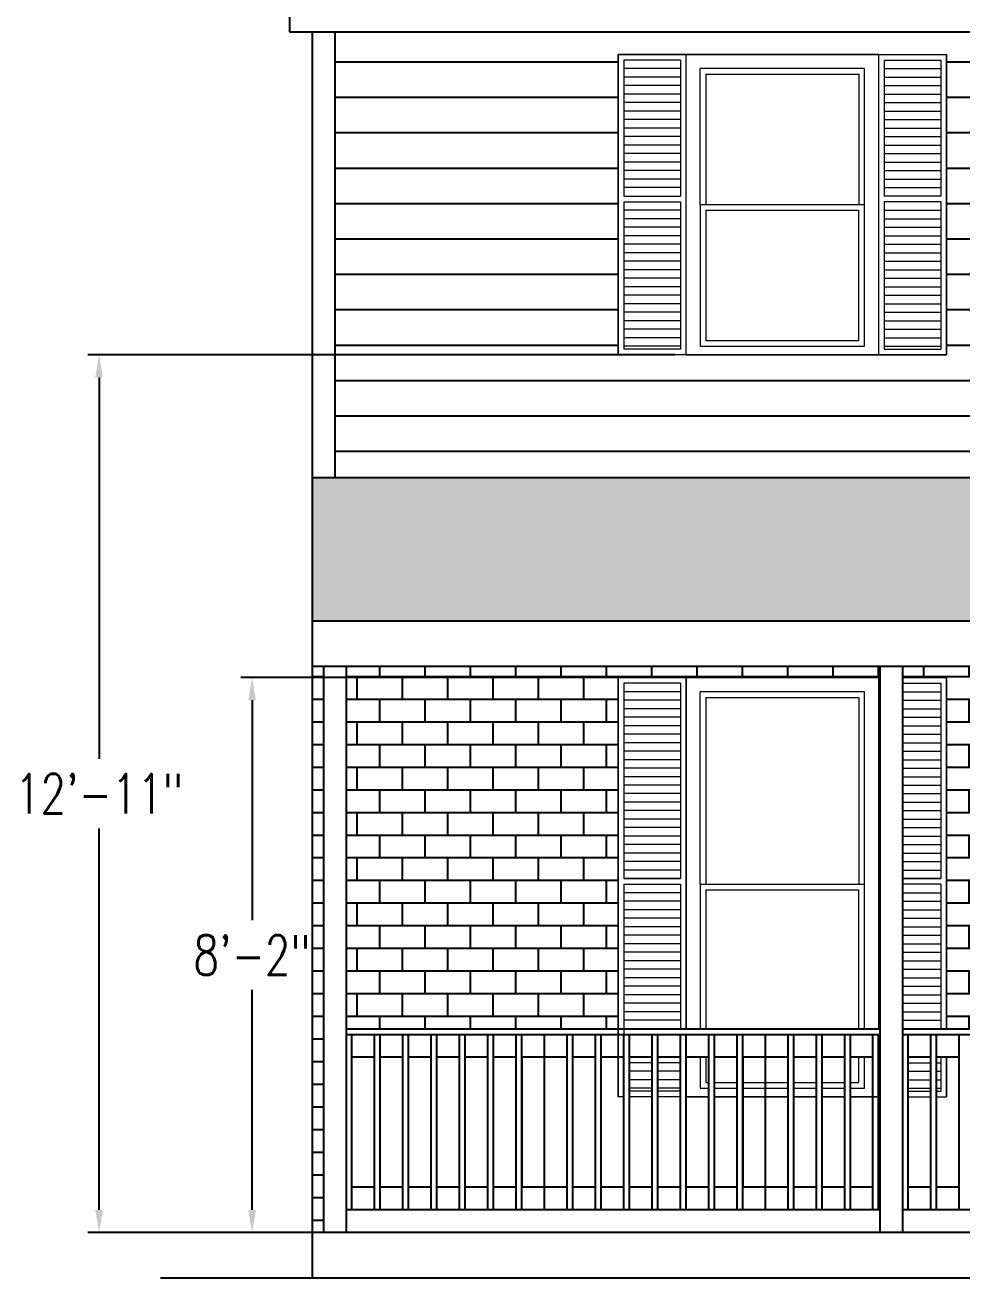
# Model space of a CAD drawing. Header units: inches. Extents: x 26998 to 46838, y -509 to 4343.
# Drawn here: x 35294.3 to 35459.7, y 3394.9 to 3616.1 of the extents above; entities that cross this region are included whole.
import ezdxf

# ---------------------------------------------------------------- set-up
doc = ezdxf.new("R2010")
doc.units = ezdxf.units.IN
doc.header["$LTSCALE"] = 0.5
doc.header["$MEASUREMENT"] = 0
doc.linetypes.add('DASHED', pattern=[0.75, 0.5, -0.25])
doc.layers.get('Defpoints').update_dxf_attribs({"color": 140})
doc.layers.add('A-Glaz', color=51, linetype='Continuous', lineweight=25)
doc.layers.add('BUILT-INS', color=13, linetype='Continuous')
doc.layers.add('Title Block', color=7, linetype='Continuous')
doc.styles.get("Standard").update_dxf_attribs({"font": 'romans.shx', "width": 0.75})
doc.dimstyles.new('STANDARD$0', dxfattribs={"dimscale": 0, "dimtxt": 3, "dimasz": 4, "dimexe": 4, "dimexo": 4, "dimgap": 1, "dimtad": 1, "dimdec": 0, "dimzin": 1, "dimdsep": 46, "dimlunit": 4, "dimtxsty": 'Standard', "dimblk1": 'OBLIQUE', "dimblk2": 'OBLIQUE', "dimsah": 1, "dimcen": 0, "dimdle": 2, "dimclrd": 8, "dimclre": 8, "dimclrt": 256, "dimadec": 5, "dimazin": 0, "dimtfac": 1, "dimtdec": 0, "dimtix": 1, "dimtmove": 2, "dimatfit": 3, "dimldrblk": 'OBLIQUE', "dimfxl": 1, "dimtolj": 1, "dimtzin": 3, "dimarcsym": 0})

# ---------------------------------------------------------------- blocks, each defined once
blk = doc.blocks.new('*D1002')
at = {"layer": 'Defpoints', "color": 0, "transparency": 16777216}
for p in [(35415.16, 3500.87), (35334.39, 3402.87), (35415.16, 3402.87)]:
    blk.add_point(p, dxfattribs=at)
at = {"layer": 'Title Block', "color": 3, "lineweight": -2, "transparency": 16777216}
for p, q in [((35413.16, 3500.87), (35332.39, 3500.87)), ((35334.39, 3496.87), (35334.39, 3458.04)), ((35334.39, 3406.87), (35334.39, 3445.71)), ((35413.16, 3402.87), (35332.39, 3402.87))]:
    blk.add_line(p, q, dxfattribs=at)
at = {"layer": 'Title Block', "color": 3, "transparency": 16777216}
for points in [[(35333.72, 3496.87), (35335.06, 3496.87), (35334.39, 3500.87)], [(35333.72, 3406.87), (35335.06, 3406.87), (35334.39, 3402.87)]]:
    blk.add_solid(points, dxfattribs=at)
at = {"layer": 'Title Block', "color": 3, "transparency": 16777216, "insert": (35334.39, 3451.87), "char_height": 7, "attachment_point": 5}
blk.add_mtext('\\A1;8\'-2"', dxfattribs=at)
blk = doc.blocks.new('*D1142')
at = {"layer": 'Defpoints', "color": 0, "transparency": 16777216}
for p in [(35410.99, 3557.87), (35307.38, 3402.87), (35410.99, 3402.87)]:
    blk.add_point(p, dxfattribs=at)
at = {"layer": 'Title Block', "color": 3, "lineweight": -2, "transparency": 16777216}
for p, q in [((35408.99, 3557.87), (35305.38, 3557.87)), ((35307.38, 3553.87), (35307.38, 3486.54)), ((35307.38, 3406.87), (35307.38, 3474.21)), ((35408.99, 3402.87), (35305.38, 3402.87))]:
    blk.add_line(p, q, dxfattribs=at)
at = {"layer": 'Title Block', "color": 3, "transparency": 16777216}
for points in [[(35306.71, 3553.87), (35308.05, 3553.87), (35307.38, 3557.87)], [(35306.71, 3406.87), (35308.05, 3406.87), (35307.38, 3402.87)]]:
    blk.add_solid(points, dxfattribs=at)
at = {"layer": 'Title Block', "color": 3, "transparency": 16777216, "insert": (35307.38, 3480.37), "char_height": 7, "attachment_point": 5}
blk.add_mtext('\\A1;12\'-11"', dxfattribs=at)

msp = doc.modelspace()

# ---------------------------------------------------------------- hatches: boundary and pattern name
h = msp.add_hatch()
h.set_pattern_fill('AR-RSHKE', color=15, scale=0.6)
h.set_pattern_definition([(0, (23470.096, 2290.0694), (15.3, 7.2), [3.6, -3, 4.2, -1.8, 5.4, -2.4]), (0, (23473.696, 2290.3694), (15.3, 7.2), [3, -11.4, 2.4, -3.6]), (0, (23480.896, 2289.6194), (15.3, 7.2), [1.8, -18.6]), (90, (23470.096, 2290.0694), (-5.1, 7.2), [6.9, -21.9]), (90, (23473.696, 2290.0694), (-5.1, 7.2), [6.75, -22.05]), (90, (23476.696, 2290.0694), (-5.1, 7.2), [6.3, -22.5]), (90, (23480.896, 2289.6194), (-5.1, 7.2), [6.9, -21.9]), (90, (23482.696, 2289.6194), (-5.1, 7.2), [6.9, -21.9]), (90, (23488.096, 2290.0694), (-5.1, 7.2), [6.6, -22.2])])
h.paths.add_polyline_path([(35643.3883979, 3536.1789126), (35344.9883979, 3536.1789126), (35344.9883979, 3510.8717102), (35592.7739932, 3510.8717102)])
h.paths.add_polyline_path([(35745.7883979, 3536.1789126), (35643.3883979, 3536.1789126), (35694.0028026, 3510.8717102), (35745.7883979, 3510.8717102), (35745.7883979, 3523.8053347)])
at = {"layer": 'BUILT-INS'}
h = msp.add_hatch(dxfattribs=at)
h.set_pattern_fill('AR-B816', color=256, scale=0.5, style=0)
h.set_pattern_definition([(0, (26428.937, 2797.0696), (0, 4), []), (90, (26428.937, 2797.0696), (-4, 4), [4, -4])])
h.paths.add_polyline_path([(35739.7883979, 3502.8717102), (35645.5883979, 3502.8717102), (35645.5883979, 3500.8717102), (35671.7883979, 3500.8717102), (35671.7883979, 3438.8717102), (35739.7883979, 3438.8717102)])
h.paths.add_polyline_path([(35614.9883979, 3500.8717102), (35633.7883979, 3500.8717102), (35633.7883979, 3438.8717102), (35635.7883979, 3438.8717102), (35635.7883979, 3500.8717102), (35641.5883979, 3500.8717102), (35641.5883979, 3502.8717102), (35547.3883979, 3502.8717102), (35547.3883979, 3500.8717102), (35556.4883979, 3500.8717102), (35556.4883979, 3438.8717102), (35614.9883979, 3438.8717102)])
h.paths.add_polyline_path([(35498.4883979, 3500.8717102), (35510.4883979, 3500.8717102), (35543.3883979, 3500.8717102), (35543.3883979, 3502.8717102), (35449.1883979, 3502.8717102), (35449.1883979, 3500.8717102), (35456.9883979, 3500.8717102), (35456.9883979, 3438.8717102), (35498.4883979, 3438.8717102)])
h.paths.add_polyline_path([(35398.9883979, 3500.8717102), (35410.9883979, 3500.8717102), (35444.9883979, 3500.8717102), (35445.1883979, 3500.8717102), (35445.1883979, 3502.8717102), (35350.9883979, 3502.8717102), (35350.9883979, 3438.8717102), (35398.9883979, 3438.8717102)])
h.paths.add_polyline_path([(35346.9883979, 3502.8717102), (35344.9883979, 3502.8717102), (35344.9883979, 3402.8717102), (35346.9883979, 3402.8717102)])
at = {"layer": 'Title Block', "linetype": 'DASHED'}
h = msp.add_hatch(dxfattribs=at)
h.set_pattern_fill('ANSI31', color=253, scale=50, angle=135)
h.set_pattern_definition([(180, (26428.937, 2797.0696), (-4e-16, -6.25), [])])
h.paths.add_polyline_path([(35745.7883979, 3614.8717102), (35727.7883979, 3614.8717102), (35348.9883979, 3614.8717102), (35348.9883979, 3536.1789126), (35745.7883979, 3536.1789126)])
h.paths.add_polyline_path([(35398.9883979, 3610.8717102), (35456.9883979, 3610.8717102), (35456.9883979, 3557.8717102), (35398.9883979, 3557.8717102)], flags=16)
h.paths.add_polyline_path([(35398.9883979, 3610.8717102), (35410.9883979, 3610.8717102), (35444.9883979, 3610.8717102), (35456.9883979, 3610.8717102), (35456.9883979, 3557.8717102), (35444.9883979, 3557.8717102), (35410.9883979, 3557.8717102), (35398.9883979, 3557.8717102)], flags=0)
h.paths.add_polyline_path([(35410.9883979, 3557.8717102), (35410.9883979, 3610.8717102), (35444.9883979, 3610.8717102), (35444.9883979, 3557.8717102)], flags=0)
h.paths.add_polyline_path([(35399.9883979, 3584.8717102), (35409.9883979, 3584.8717102), (35409.9883979, 3558.8717102), (35399.9883979, 3558.8717102)], flags=0)
h.paths.add_polyline_path([(35413.4883979, 3584.3717102), (35413.4883979, 3608.3717102), (35442.4883979, 3608.3717102), (35442.4883979, 3584.3717102), (35442.4883979, 3559.3717102), (35413.4883979, 3559.3717102)], flags=0)
h.paths.add_polyline_path([(35399.9883979, 3585.8717102), (35399.9883979, 3609.8717102), (35409.9883979, 3609.8717102), (35409.9883979, 3585.8717102)], flags=0)
h.paths.add_polyline_path([(35414.4883979, 3560.3717102), (35414.4883979, 3583.3717102), (35441.4883979, 3583.3717102), (35441.4883979, 3560.3717102)], flags=0)
h.paths.add_polyline_path([(35414.4883979, 3584.3717102), (35414.4883979, 3607.3717102), (35441.4883979, 3607.3717102), (35441.4883979, 3584.3717102)], flags=0)
h.paths.add_polyline_path([(35445.9883979, 3584.8717102), (35455.9883979, 3584.8717102), (35455.9883979, 3558.8717102), (35445.9883979, 3558.8717102)], flags=0)
h.paths.add_polyline_path([(35445.9883979, 3585.8717102), (35445.9883979, 3609.8717102), (35455.9883979, 3609.8717102), (35455.9883979, 3585.8717102)], flags=0)
h.paths.add_polyline_path([(35520.9883979, 3610.8717102), (35578.9883979, 3610.8717102), (35578.9883979, 3557.8717102), (35520.9883979, 3557.8717102)], flags=0)
h.paths.add_polyline_path([(35520.9883979, 3610.8717102), (35532.9883979, 3610.8717102), (35566.9883979, 3610.8717102), (35578.9883979, 3610.8717102), (35578.9883979, 3557.8717102), (35566.9883979, 3557.8717102), (35532.9883979, 3557.8717102), (35520.9883979, 3557.8717102)], flags=16)
h.paths.add_polyline_path([(35532.9883979, 3557.8717102), (35532.9883979, 3610.8717102), (35566.9883979, 3610.8717102), (35566.9883979, 3557.8717102)], flags=0)
h.paths.add_polyline_path([(35521.9883979, 3584.8717102), (35531.9883979, 3584.8717102), (35531.9883979, 3558.8717102), (35521.9883979, 3558.8717102)], flags=0)
h.paths.add_polyline_path([(35521.9883979, 3585.8717102), (35521.9883979, 3609.8717102), (35531.9883979, 3609.8717102), (35531.9883979, 3585.8717102)], flags=0)
h.paths.add_polyline_path([(35535.4883979, 3584.3717102), (35535.4883979, 3608.3717102), (35564.4883979, 3608.3717102), (35564.4883979, 3584.3717102), (35564.4883979, 3559.3717102), (35535.4883979, 3559.3717102)], flags=0)
h.paths.add_polyline_path([(35536.4883979, 3560.3717102), (35536.4883979, 3583.3717102), (35563.4883979, 3583.3717102), (35563.4883979, 3560.3717102)], flags=0)
h.paths.add_polyline_path([(35536.4883979, 3584.3717102), (35536.4883979, 3607.3717102), (35563.4883979, 3607.3717102), (35563.4883979, 3584.3717102)], flags=0)
h.paths.add_polyline_path([(35567.9883979, 3584.8717102), (35577.9883979, 3584.8717102), (35577.9883979, 3558.8717102), (35567.9883979, 3558.8717102)], flags=0)
h.paths.add_polyline_path([(35567.9883979, 3585.8717102), (35567.9883979, 3609.8717102), (35577.9883979, 3609.8717102), (35577.9883979, 3585.8717102)], flags=0)
h.paths.add_polyline_path([(35642.9883979, 3610.8717102), (35700.9883979, 3610.8717102), (35700.9883979, 3557.8717102), (35642.9883979, 3557.8717102)], flags=16)
h.paths.add_polyline_path([(35642.9883979, 3610.8717102), (35654.9883979, 3610.8717102), (35688.9883979, 3610.8717102), (35700.9883979, 3610.8717102), (35700.9883979, 3557.8717102), (35688.9883979, 3557.8717102), (35654.9883979, 3557.8717102), (35642.9883979, 3557.8717102)], flags=0)
h.paths.add_polyline_path([(35654.9883979, 3557.8717102), (35654.9883979, 3610.8717102), (35688.9883979, 3610.8717102), (35688.9883979, 3557.8717102)], flags=0)
h.paths.add_polyline_path([(35643.9883979, 3584.8717102), (35653.9883979, 3584.8717102), (35653.9883979, 3558.8717102), (35643.9883979, 3558.8717102)], flags=0)
h.paths.add_polyline_path([(35643.9883979, 3585.8717102), (35643.9883979, 3609.8717102), (35653.9883979, 3609.8717102), (35653.9883979, 3585.8717102)], flags=0)
h.paths.add_polyline_path([(35657.4883979, 3584.3717102), (35657.4883979, 3608.3717102), (35686.4883979, 3608.3717102), (35686.4883979, 3584.3717102), (35686.4883979, 3559.3717102), (35657.4883979, 3559.3717102)], flags=0)
h.paths.add_polyline_path([(35658.4883979, 3560.3717102), (35658.4883979, 3583.3717102), (35685.4883979, 3583.3717102), (35685.4883979, 3560.3717102)], flags=0)
h.paths.add_polyline_path([(35658.4883979, 3584.3717102), (35658.4883979, 3607.3717102), (35685.4883979, 3607.3717102), (35685.4883979, 3584.3717102)], flags=0)
h.paths.add_polyline_path([(35689.9883979, 3584.8717102), (35699.9883979, 3584.8717102), (35699.9883979, 3558.8717102), (35689.9883979, 3558.8717102)], flags=0)
h.paths.add_polyline_path([(35689.9883979, 3585.8717102), (35689.9883979, 3609.8717102), (35699.9883979, 3609.8717102), (35699.9883979, 3585.8717102)], flags=0)

# ---------------------------------------------------------------- linework, layer by layer
for p, q in [((35340.9883979, 3694.8717102), (35340.9883979, 3614.8717102)), ((35340.9883979, 3614.8717102), (35745.7883979, 3614.8717102)), ((35344.9883979, 3614.8717102), (35344.9883979, 3394.8717102)), ((35348.9883979, 3614.8717102), (35348.9883979, 3536.1789126)), ((35344.9883979, 3536.1789126), (35745.7883979, 3536.1789126)), ((35344.9883979, 3510.8717102), (35592.7739932, 3510.8717102)), ((35344.9883979, 3502.8717102), (35997.7883979, 3502.8717102)), ((35346.9883979, 3502.8717102), (35346.9883979, 3402.8717102)), ((35350.9883979, 3502.8717102), (35350.9883979, 3402.8717102)), ((35445.1883979, 3502.8717102), (35445.1883979, 3402.8717102)), ((35449.1883979, 3502.8717102), (35449.1883979, 3402.8717102)), ((35350.9883979, 3438.8717102), (35445.1883979, 3438.8717102)), ((35350.9883979, 3437.8717102), (35445.1883979, 3437.8717102)), ((35351.9883979, 3406.8717102), (35351.9883979, 3437.8717102)), ((35355.9883979, 3406.8717102), (35355.9883979, 3437.8717102)), ((35356.9883979, 3406.8717102), (35356.9883979, 3437.8717102)), ((35360.9883979, 3406.8717102), (35360.9883979, 3437.8717102)), ((35361.9883979, 3406.8717102), (35361.9883979, 3437.8717102)), ((35365.9883979, 3406.8717102), (35365.9883979, 3437.8717102)), ((35366.9883979, 3406.8717102), (35366.9883979, 3437.8717102)), ((35370.9883979, 3406.8717102), (35370.9883979, 3437.8717102)), ((35371.9883979, 3406.8717102), (35371.9883979, 3437.8717102)), ((35375.9883979, 3406.8717102), (35375.9883979, 3437.8717102)), ((35376.9883979, 3406.8717102), (35376.9883979, 3437.8717102)), ((35380.9883979, 3406.8717102), (35380.9883979, 3437.8717102)), ((35381.9883979, 3406.8717102), (35381.9883979, 3437.8717102)), ((35385.9883979, 3406.8717102), (35385.9883979, 3437.8717102)), ((35389.9883979, 3406.8717102), (35389.9883979, 3437.8717102)), ((35390.9883979, 3406.8717102), (35390.9883979, 3437.8717102)), ((35394.9883979, 3406.8717102), (35394.9883979, 3437.8717102)), ((35395.9883979, 3406.8717102), (35395.9883979, 3437.8717102)), ((35399.9883979, 3406.8717102), (35399.9883979, 3437.8717102)), ((35400.9883979, 3406.8717102), (35400.9883979, 3437.8717102)), ((35404.9883979, 3406.8717102), (35404.9883979, 3437.8717102)), ((35405.9883979, 3406.8717102), (35405.9883979, 3437.8717102)), ((35409.9883979, 3406.8717102), (35409.9883979, 3437.8717102)), ((35410.9883979, 3406.8717102), (35410.9883979, 3437.8717102)), ((35414.9883979, 3406.8717102), (35414.9883979, 3437.8717102)), ((35415.9883979, 3406.8717102), (35415.9883979, 3437.8717102)), ((35419.9883979, 3406.8717102), (35419.9883979, 3437.8717102)), ((35420.9883979, 3406.8717102), (35420.9883979, 3437.8717102)), ((35424.9883979, 3406.8717102), (35424.9883979, 3437.8717102)), ((35428.9883979, 3406.8717102), (35428.9883979, 3437.8717102)), ((35429.9883979, 3406.8717102), (35429.9883979, 3437.8717102)), ((35433.9883979, 3406.8717102), (35433.9883979, 3437.8717102)), ((35434.9883979, 3406.8717102), (35434.9883979, 3437.8717102)), ((35438.9883979, 3406.8717102), (35438.9883979, 3437.8717102)), ((35439.9883979, 3406.8717102), (35439.9883979, 3437.8717102)), ((35443.9883979, 3406.8717102), (35443.9883979, 3437.8717102)), ((35444.9883979, 3406.8717102), (35444.9883979, 3437.8717102)), ((35449.1883979, 3438.8717102), (35543.3883979, 3438.8717102)), ((35449.1883979, 3437.8717102), (35543.3883979, 3437.8717102)), ((35450.1883979, 3406.8717102), (35450.1883979, 3437.8717102)), ((35454.1883979, 3406.8717102), (35454.1883979, 3437.8717102)), ((35455.1883979, 3406.8717102), (35455.1883979, 3437.8717102)), ((35459.1883979, 3406.8717102), (35459.1883979, 3437.8717102)), ((35355.9883979, 3433.8717102), (35351.9883979, 3433.8717102)), ((35360.9883979, 3433.8717102), (35356.9883979, 3433.8717102)), ((35365.9883979, 3433.8717102), (35361.9883979, 3433.8717102)), ((35370.9883979, 3433.8717102), (35366.9883979, 3433.8717102)), ((35375.9883979, 3433.8717102), (35371.9883979, 3433.8717102)), ((35380.9883979, 3433.8717102), (35376.9883979, 3433.8717102)), ((35385.9883979, 3433.8717102), (35381.9883979, 3433.8717102)), ((35389.9883979, 3433.8717102), (35385.9883979, 3433.8717102)), ((35394.9883979, 3433.8717102), (35390.9883979, 3433.8717102)), ((35399.9883979, 3433.8717102), (35395.9883979, 3433.8717102)), ((35404.9883979, 3433.8717102), (35400.9883979, 3433.8717102)), ((35409.9883979, 3433.8717102), (35405.9883979, 3433.8717102)), ((35414.9883979, 3433.8717102), (35410.9883979, 3433.8717102)), ((35419.9883979, 3433.8717102), (35415.9883979, 3433.8717102)), ((35424.9883979, 3433.8717102), (35420.9883979, 3433.8717102)), ((35428.9883979, 3433.8717102), (35424.9883979, 3433.8717102)), ((35433.9883979, 3433.8717102), (35429.9883979, 3433.8717102)), ((35438.9883979, 3433.8717102), (35434.9883979, 3433.8717102)), ((35443.9883979, 3433.8717102), (35439.9883979, 3433.8717102)), ((35454.1883979, 3433.8717102), (35450.1883979, 3433.8717102)), ((35459.1883979, 3433.8717102), (35455.1883979, 3433.8717102)), ((35355.9883979, 3410.8717102), (35351.9883979, 3410.8717102)), ((35360.9883979, 3410.8717102), (35356.9883979, 3410.8717102)), ((35365.9883979, 3410.8717102), (35361.9883979, 3410.8717102)), ((35370.9883979, 3410.8717102), (35366.9883979, 3410.8717102)), ((35375.9883979, 3410.8717102), (35371.9883979, 3410.8717102)), ((35380.9883979, 3410.8717102), (35376.9883979, 3410.8717102)), ((35385.9883979, 3410.8717102), (35381.9883979, 3410.8717102)), ((35389.9883979, 3410.8717102), (35385.9883979, 3410.8717102)), ((35394.9883979, 3410.8717102), (35390.9883979, 3410.8717102)), ((35399.9883979, 3410.8717102), (35395.9883979, 3410.8717102)), ((35404.9883979, 3410.8717102), (35400.9883979, 3410.8717102)), ((35409.9883979, 3410.8717102), (35405.9883979, 3410.8717102)), ((35414.9883979, 3410.8717102), (35410.9883979, 3410.8717102)), ((35419.9883979, 3410.8717102), (35415.9883979, 3410.8717102)), ((35424.9883979, 3410.8717102), (35420.9883979, 3410.8717102)), ((35428.9883979, 3410.8717102), (35424.9883979, 3410.8717102)), ((35433.9883979, 3410.8717102), (35429.9883979, 3410.8717102)), ((35438.9883979, 3410.8717102), (35434.9883979, 3410.8717102)), ((35443.9883979, 3410.8717102), (35439.9883979, 3410.8717102)), ((35454.1883979, 3410.8717102), (35450.1883979, 3410.8717102)), ((35459.1883979, 3410.8717102), (35455.1883979, 3410.8717102)), ((35445.1883979, 3406.8717102), (35350.9883979, 3406.8717102)), ((35543.3883979, 3406.8717102), (35449.1883979, 3406.8717102)), ((35745.7883979, 3402.8717102), (35344.9883979, 3402.8717102)), ((35318.2148182, 3394.8717102), (36024.4088944, 3394.8717102))]:
    msp.add_line(p, q)
at = {"layer": 'A-Glaz', "lineweight": 9}
for p, q in [((35398.9883979, 3610.8717102), (35398.9883979, 3557.8717102)), ((35398.9883979, 3557.8717102), (35398.9883979, 3610.8717102)), ((35410.9883979, 3610.8717102), (35398.9883979, 3610.8717102)), ((35398.9883979, 3610.8717102), (35456.9883979, 3610.8717102)), ((35398.9883979, 3557.8717102), (35398.9883979, 3610.8717102)), ((35444.9883979, 3610.8717102), (35410.9883979, 3610.8717102)), ((35410.9883979, 3610.8717102), (35444.9883979, 3610.8717102)), ((35410.9883979, 3610.8717102), (35444.9883979, 3610.8717102)), ((35410.9883979, 3557.8717102), (35410.9883979, 3610.8717102)), ((35444.9883979, 3610.8717102), (35444.9883979, 3557.8717102)), ((35444.9883979, 3610.8717102), (35456.9883979, 3610.8717102)), ((35456.9883979, 3610.8717102), (35456.9883979, 3557.8717102)), ((35456.9883979, 3557.8717102), (35456.9883979, 3610.8717102)), ((35456.9883979, 3610.8717102), (35456.9883979, 3557.8717102)), ((35409.9883979, 3609.8717102), (35399.9883979, 3609.8717102)), ((35399.9883979, 3609.8717102), (35399.9883979, 3585.8717102)), ((35409.9883979, 3608.3717102), (35399.9883979, 3608.3717102)), ((35409.9883979, 3609.8717102), (35409.9883979, 3585.8717102)), ((35442.4883979, 3608.3717102), (35413.4883979, 3608.3717102)), ((35413.4883979, 3584.3717102), (35413.4883979, 3608.3717102)), ((35442.4883979, 3584.3717102), (35442.4883979, 3608.3717102)), ((35445.9883979, 3609.8717102), (35445.9883979, 3585.8717102)), ((35445.9883979, 3609.8717102), (35455.9883979, 3609.8717102)), ((35445.9883979, 3608.3717102), (35455.9883979, 3608.3717102)), ((35455.9883979, 3609.8717102), (35455.9883979, 3585.8717102)), ((35409.9883979, 3606.8717102), (35399.9883979, 3606.8717102)), ((35414.4883979, 3607.3717102), (35414.4883979, 3584.3717102)), ((35414.4883979, 3607.3717102), (35441.4883979, 3607.3717102)), ((35441.4883979, 3607.3717102), (35441.4883979, 3584.3717102)), ((35445.9883979, 3606.8717102), (35455.9883979, 3606.8717102)), ((35409.9883979, 3605.3717102), (35399.9883979, 3605.3717102)), ((35409.9883979, 3603.8717102), (35399.9883979, 3603.8717102)), ((35445.9883979, 3605.3717102), (35455.9883979, 3605.3717102)), ((35445.9883979, 3603.8717102), (35455.9883979, 3603.8717102)), ((35409.9883979, 3602.3717102), (35399.9883979, 3602.3717102)), ((35445.9883979, 3602.3717102), (35455.9883979, 3602.3717102)), ((35409.9883979, 3600.8717102), (35399.9883979, 3600.8717102)), ((35409.9883979, 3599.3717102), (35399.9883979, 3599.3717102)), ((35445.9883979, 3600.8717102), (35455.9883979, 3600.8717102)), ((35445.9883979, 3599.3717102), (35455.9883979, 3599.3717102)), ((35409.9883979, 3597.8717102), (35399.9883979, 3597.8717102)), ((35445.9883979, 3597.8717102), (35455.9883979, 3597.8717102)), ((35409.9883979, 3596.3717102), (35399.9883979, 3596.3717102)), ((35409.9883979, 3594.8717102), (35399.9883979, 3594.8717102)), ((35445.9883979, 3596.3717102), (35455.9883979, 3596.3717102)), ((35445.9883979, 3594.8717102), (35455.9883979, 3594.8717102)), ((35409.9883979, 3593.3717102), (35399.9883979, 3593.3717102)), ((35445.9883979, 3593.3717102), (35455.9883979, 3593.3717102)), ((35409.9883979, 3591.8717102), (35399.9883979, 3591.8717102)), ((35409.9883979, 3590.3717102), (35399.9883979, 3590.3717102)), ((35445.9883979, 3591.8717102), (35455.9883979, 3591.8717102)), ((35445.9883979, 3590.3717102), (35455.9883979, 3590.3717102)), ((35409.9883979, 3588.8717102), (35399.9883979, 3588.8717102)), ((35445.9883979, 3588.8717102), (35455.9883979, 3588.8717102)), ((35409.9883979, 3587.3717102), (35399.9883979, 3587.3717102)), ((35399.9883979, 3585.8717102), (35409.9883979, 3585.8717102)), ((35445.9883979, 3587.3717102), (35455.9883979, 3587.3717102)), ((35455.9883979, 3585.8717102), (35445.9883979, 3585.8717102)), ((35399.9883979, 3584.8717102), (35409.9883979, 3584.8717102)), ((35399.9883979, 3584.8717102), (35399.9883979, 3558.8717102)), ((35409.9883979, 3584.8717102), (35409.9883979, 3558.8717102)), ((35413.4883979, 3584.3717102), (35413.4883979, 3559.3717102)), ((35413.4883979, 3584.3717102), (35442.4883979, 3584.3717102)), ((35442.4883979, 3559.3717102), (35442.4883979, 3584.3717102)), ((35445.9883979, 3584.8717102), (35445.9883979, 3558.8717102)), ((35455.9883979, 3584.8717102), (35445.9883979, 3584.8717102)), ((35455.9883979, 3584.8717102), (35455.9883979, 3558.8717102)), ((35409.9883979, 3583.3717102), (35399.9883979, 3583.3717102)), ((35409.9883979, 3581.8717102), (35399.9883979, 3581.8717102)), ((35414.4883979, 3583.3717102), (35414.4883979, 3560.3717102)), ((35414.4883979, 3583.3717102), (35441.4883979, 3583.3717102)), ((35441.4883979, 3560.3717102), (35441.4883979, 3583.3717102)), ((35445.9883979, 3583.3717102), (35455.9883979, 3583.3717102)), ((35445.9883979, 3581.8717102), (35455.9883979, 3581.8717102)), ((35409.9883979, 3580.3717102), (35399.9883979, 3580.3717102)), ((35445.9883979, 3580.3717102), (35455.9883979, 3580.3717102)), ((35409.9883979, 3578.8717102), (35399.9883979, 3578.8717102)), ((35409.9883979, 3577.3717102), (35399.9883979, 3577.3717102)), ((35445.9883979, 3578.8717102), (35455.9883979, 3578.8717102)), ((35445.9883979, 3577.3717102), (35455.9883979, 3577.3717102)), ((35409.9883979, 3575.8717102), (35399.9883979, 3575.8717102)), ((35445.9883979, 3575.8717102), (35455.9883979, 3575.8717102)), ((35409.9883979, 3574.3717102), (35399.9883979, 3574.3717102)), ((35409.9883979, 3572.8717102), (35399.9883979, 3572.8717102)), ((35445.9883979, 3574.3717102), (35455.9883979, 3574.3717102)), ((35445.9883979, 3572.8717102), (35455.9883979, 3572.8717102)), ((35409.9883979, 3571.3717102), (35399.9883979, 3571.3717102)), ((35445.9883979, 3571.3717102), (35455.9883979, 3571.3717102)), ((35409.9883979, 3569.8717102), (35399.9883979, 3569.8717102)), ((35409.9883979, 3568.3717102), (35399.9883979, 3568.3717102)), ((35445.9883979, 3569.8717102), (35455.9883979, 3569.8717102)), ((35445.9883979, 3568.3717102), (35455.9883979, 3568.3717102)), ((35409.9883979, 3566.8717102), (35399.9883979, 3566.8717102)), ((35445.9883979, 3566.8717102), (35455.9883979, 3566.8717102)), ((35409.9883979, 3565.3717102), (35399.9883979, 3565.3717102)), ((35409.9883979, 3563.8717102), (35399.9883979, 3563.8717102)), ((35445.9883979, 3565.3717102), (35455.9883979, 3565.3717102)), ((35445.9883979, 3563.8717102), (35455.9883979, 3563.8717102)), ((35409.9883979, 3562.3717102), (35399.9883979, 3562.3717102)), ((35445.9883979, 3562.3717102), (35455.9883979, 3562.3717102)), ((35409.9883979, 3560.8717102), (35399.9883979, 3560.8717102)), ((35409.9883979, 3559.3717102), (35399.9883979, 3559.3717102)), ((35413.4883979, 3559.3717102), (35442.4883979, 3559.3717102)), ((35414.4883979, 3560.3717102), (35441.4883979, 3560.3717102)), ((35445.9883979, 3560.8717102), (35455.9883979, 3560.8717102)), ((35445.9883979, 3559.3717102), (35455.9883979, 3559.3717102)), ((35410.9883979, 3557.8717102), (35398.9883979, 3557.8717102)), ((35410.9883979, 3557.8717102), (35398.9883979, 3557.8717102)), ((35456.9883979, 3557.8717102), (35398.9883979, 3557.8717102)), ((35409.9883979, 3558.8717102), (35399.9883979, 3558.8717102)), ((35410.9883979, 3557.8717102), (35444.9883979, 3557.8717102)), ((35444.9883979, 3557.8717102), (35410.9883979, 3557.8717102)), ((35410.9883979, 3557.8717102), (35444.9883979, 3557.8717102)), ((35444.9883979, 3557.8717102), (35410.9883979, 3557.8717102)), ((35444.9883979, 3557.8717102), (35456.9883979, 3557.8717102)), ((35444.9883979, 3557.8717102), (35456.9883979, 3557.8717102)), ((35445.9883979, 3558.8717102), (35455.9883979, 3558.8717102)), ((35398.9883979, 3500.8717102), (35398.9883979, 3426.8717102)), ((35398.9883979, 3426.8717102), (35398.9883979, 3500.8717102)), ((35410.9883979, 3500.8717102), (35398.9883979, 3500.8717102)), ((35409.9883979, 3499.8717102), (35399.9883979, 3499.8717102)), ((35399.9883979, 3499.8717102), (35399.9883979, 3465.3717102)), ((35409.9883979, 3499.8717102), (35409.9883979, 3465.3717102)), ((35444.9883979, 3500.8717102), (35410.9883979, 3500.8717102)), ((35410.9883979, 3500.8717102), (35444.9883979, 3500.8717102)), ((35410.9883979, 3500.8717102), (35444.9883979, 3500.8717102)), ((35410.9883979, 3438.8717102), (35410.9883979, 3500.8717102)), ((35410.9883979, 3500.8717102), (35410.9883979, 3438.8717102)), ((35410.9883979, 3500.8717102), (35410.9883979, 3438.8717102)), ((35410.9883979, 3500.8717102), (35410.9883979, 3438.8717102)), ((35444.9883979, 3500.8717102), (35444.9883979, 3438.8717102)), ((35444.9883979, 3500.8717102), (35445.1883979, 3500.8717102)), ((35449.1883979, 3500.8717102), (35456.9883979, 3500.8717102)), ((35449.1883979, 3499.8717102), (35455.9883979, 3499.8717102)), ((35455.9883979, 3499.8717102), (35455.9883979, 3465.3717102)), ((35456.9883979, 3500.8717102), (35456.9883979, 3438.8717102)), ((35456.9883979, 3438.8717102), (35456.9883979, 3500.8717102)), ((35409.9883979, 3498.3717102), (35399.9883979, 3498.3717102)), ((35442.4883979, 3498.3717102), (35413.4883979, 3498.3717102)), ((35413.4883979, 3464.3717102), (35413.4883979, 3498.3717102)), ((35414.4883979, 3497.3717102), (35414.4883979, 3464.3717102)), ((35414.4883979, 3497.3717102), (35441.4883979, 3497.3717102)), ((35441.4883979, 3497.3717102), (35441.4883979, 3464.3717102)), ((35442.4883979, 3464.3717102), (35442.4883979, 3498.3717102)), ((35449.1883979, 3498.3717102), (35455.9883979, 3498.3717102)), ((35409.9883979, 3496.8717102), (35399.9883979, 3496.8717102)), ((35409.9883979, 3495.3717102), (35399.9883979, 3495.3717102)), ((35449.1883979, 3496.8717102), (35455.9883979, 3496.8717102)), ((35449.1883979, 3495.3717102), (35455.9883979, 3495.3717102)), ((35409.9883979, 3493.8717102), (35399.9883979, 3493.8717102)), ((35449.1883979, 3493.8717102), (35455.9883979, 3493.8717102)), ((35409.9883979, 3492.3717102), (35399.9883979, 3492.3717102)), ((35409.9883979, 3490.8717102), (35399.9883979, 3490.8717102)), ((35449.1883979, 3492.3717102), (35455.9883979, 3492.3717102)), ((35449.1883979, 3490.8717102), (35455.9883979, 3490.8717102)), ((35409.9883979, 3489.3717102), (35399.9883979, 3489.3717102)), ((35449.1883979, 3489.3717102), (35455.9883979, 3489.3717102)), ((35409.9883979, 3487.8717102), (35399.9883979, 3487.8717102)), ((35409.9883979, 3486.3717102), (35399.9883979, 3486.3717102)), ((35449.1883979, 3487.8717102), (35455.9883979, 3487.8717102)), ((35449.1883979, 3486.3717102), (35455.9883979, 3486.3717102)), ((35409.9883979, 3484.8717102), (35399.9883979, 3484.8717102)), ((35449.1883979, 3484.8717102), (35455.9883979, 3484.8717102)), ((35409.9883979, 3483.3717102), (35399.9883979, 3483.3717102)), ((35409.9883979, 3481.8717102), (35399.9883979, 3481.8717102)), ((35449.1883979, 3483.3717102), (35455.9883979, 3483.3717102)), ((35449.1883979, 3481.8717102), (35455.9883979, 3481.8717102)), ((35409.9883979, 3480.3717102), (35399.9883979, 3480.3717102)), ((35449.1883979, 3480.3717102), (35455.9883979, 3480.3717102)), ((35409.9883979, 3478.8717102), (35399.9883979, 3478.8717102)), ((35409.9883979, 3477.3717102), (35399.9883979, 3477.3717102)), ((35449.1883979, 3478.8717102), (35455.9883979, 3478.8717102)), ((35449.1883979, 3477.3717102), (35455.9883979, 3477.3717102)), ((35409.9883979, 3475.8717102), (35399.9883979, 3475.8717102)), ((35449.1883979, 3475.8717102), (35455.9883979, 3475.8717102)), ((35409.9883979, 3474.3717102), (35399.9883979, 3474.3717102)), ((35409.9883979, 3472.8717102), (35399.9883979, 3472.8717102)), ((35449.1883979, 3474.3717102), (35455.9883979, 3474.3717102)), ((35449.1883979, 3472.8717102), (35455.9883979, 3472.8717102)), ((35409.9883979, 3471.3717102), (35399.9883979, 3471.3717102)), ((35449.1883979, 3471.3717102), (35455.9883979, 3471.3717102)), ((35409.9883979, 3469.8717102), (35399.9883979, 3469.8717102)), ((35449.1883979, 3469.8717102), (35455.9883979, 3469.8717102)), ((35409.9883979, 3468.3717102), (35399.9883979, 3468.3717102)), ((35409.9883979, 3466.8717102), (35399.9883979, 3466.8717102)), ((35449.1883979, 3468.3717102), (35455.9883979, 3468.3717102)), ((35449.1883979, 3466.8717102), (35455.9883979, 3466.8717102)), ((35399.9883979, 3465.3717102), (35409.9883979, 3465.3717102)), ((35409.9883979, 3465.3717102), (35399.9883979, 3465.3717102)), ((35399.9883979, 3464.3717102), (35409.9883979, 3464.3717102)), ((35399.9883979, 3464.3717102), (35399.9883979, 3427.8717102)), ((35409.9883979, 3464.3717102), (35409.9883979, 3438.8717102)), ((35413.4883979, 3464.3717102), (35413.4883979, 3438.8717102)), ((35413.4883979, 3464.3717102), (35442.4883979, 3464.3717102)), ((35442.4883979, 3438.8717102), (35442.4883979, 3464.3717102)), ((35455.9883979, 3465.3717102), (35449.1883979, 3465.3717102)), ((35449.1883979, 3465.3717102), (35455.9883979, 3465.3717102)), ((35455.9883979, 3464.3717102), (35449.1883979, 3464.3717102)), ((35455.9883979, 3464.3717102), (35455.9883979, 3438.8717102)), ((35409.9883979, 3462.8717102), (35399.9883979, 3462.8717102)), ((35414.4883979, 3463.3717102), (35414.4883979, 3438.8717102)), ((35414.4883979, 3463.3717102), (35441.4883979, 3463.3717102)), ((35441.4883979, 3438.8717102), (35441.4883979, 3463.3717102)), ((35449.1883979, 3462.8717102), (35455.9883979, 3462.8717102)), ((35409.9883979, 3461.3717102), (35399.9883979, 3461.3717102)), ((35409.9883979, 3459.8717102), (35399.9883979, 3459.8717102)), ((35449.1883979, 3461.3717102), (35455.9883979, 3461.3717102)), ((35449.1883979, 3459.8717102), (35455.9883979, 3459.8717102)), ((35409.9883979, 3458.3717102), (35399.9883979, 3458.3717102)), ((35449.1883979, 3458.3717102), (35455.9883979, 3458.3717102)), ((35409.9883979, 3456.8717102), (35399.9883979, 3456.8717102)), ((35409.9883979, 3455.3717102), (35399.9883979, 3455.3717102)), ((35449.1883979, 3456.8717102), (35455.9883979, 3456.8717102)), ((35449.1883979, 3455.3717102), (35455.9883979, 3455.3717102)), ((35409.9883979, 3453.8717102), (35399.9883979, 3453.8717102)), ((35449.1883979, 3453.8717102), (35455.9883979, 3453.8717102)), ((35409.9883979, 3452.3717102), (35399.9883979, 3452.3717102)), ((35409.9883979, 3450.8717102), (35399.9883979, 3450.8717102)), ((35449.1883979, 3452.3717102), (35455.9883979, 3452.3717102)), ((35449.1883979, 3450.8717102), (35455.9883979, 3450.8717102)), ((35409.9883979, 3449.3717102), (35399.9883979, 3449.3717102)), ((35449.1883979, 3449.3717102), (35455.9883979, 3449.3717102)), ((35409.9883979, 3447.8717102), (35399.9883979, 3447.8717102)), ((35409.9883979, 3446.3717102), (35399.9883979, 3446.3717102)), ((35449.1883979, 3447.8717102), (35455.9883979, 3447.8717102)), ((35449.1883979, 3446.3717102), (35455.9883979, 3446.3717102)), ((35409.9883979, 3444.8717102), (35399.9883979, 3444.8717102)), ((35449.1883979, 3444.8717102), (35455.9883979, 3444.8717102)), ((35409.9883979, 3443.3717102), (35399.9883979, 3443.3717102)), ((35409.9883979, 3441.8717102), (35399.9883979, 3441.8717102)), ((35449.1883979, 3443.3717102), (35455.9883979, 3443.3717102)), ((35449.1883979, 3441.8717102), (35455.9883979, 3441.8717102)), ((35409.9883979, 3440.3717102), (35399.9883979, 3440.3717102)), ((35449.1883979, 3440.3717102), (35455.9883979, 3440.3717102)), ((35409.9883979, 3438.8717102), (35399.9883979, 3438.8717102)), ((35409.9883979, 3437.8717102), (35409.9883979, 3427.8717102)), ((35410.9883979, 3426.8717102), (35410.9883979, 3437.8717102)), ((35410.9883979, 3437.8717102), (35410.9883979, 3426.8717102)), ((35410.9883979, 3437.8717102), (35410.9883979, 3426.8717102)), ((35410.9883979, 3437.8717102), (35410.9883979, 3426.8717102)), ((35444.9883979, 3437.8717102), (35444.9883979, 3426.8717102)), ((35449.1883979, 3438.8717102), (35455.9883979, 3438.8717102)), ((35413.4883979, 3433.8717102), (35413.4883979, 3428.3717102)), ((35414.4883979, 3433.8717102), (35414.4883979, 3429.3717102)), ((35441.4883979, 3429.3717102), (35441.4883979, 3433.8717102)), ((35442.4883979, 3428.3717102), (35442.4883979, 3433.8717102)), ((35455.9883979, 3433.8717102), (35455.9883979, 3427.8717102)), ((35456.9883979, 3433.8717102), (35456.9883979, 3426.8717102)), ((35456.9883979, 3426.8717102), (35456.9883979, 3433.8717102)), ((35404.9883979, 3432.8717102), (35400.9883979, 3432.8717102)), ((35404.9883979, 3431.3717102), (35400.9883979, 3431.3717102)), ((35409.9883979, 3432.8717102), (35405.9883979, 3432.8717102)), ((35409.9883979, 3431.3717102), (35405.9883979, 3431.3717102)), ((35450.1883979, 3432.8717102), (35454.1883979, 3432.8717102)), ((35450.1883979, 3431.3717102), (35454.1883979, 3431.3717102)), ((35455.1883979, 3432.8717102), (35455.9883979, 3432.8717102)), ((35455.1883979, 3431.3717102), (35455.9883979, 3431.3717102)), ((35404.9883979, 3429.8717102), (35400.9883979, 3429.8717102)), ((35409.9883979, 3429.8717102), (35405.9883979, 3429.8717102)), ((35414.4883979, 3429.3717102), (35414.9883979, 3429.3717102)), ((35415.9883979, 3429.3717102), (35419.9883979, 3429.3717102)), ((35420.9883979, 3429.3717102), (35428.9883979, 3429.3717102)), ((35429.9883979, 3429.3717102), (35433.9883979, 3429.3717102)), ((35434.9883979, 3429.3717102), (35438.9883979, 3429.3717102)), ((35439.9883979, 3429.3717102), (35441.4883979, 3429.3717102)), ((35450.1883979, 3429.8717102), (35454.1883979, 3429.8717102)), ((35455.1883979, 3429.8717102), (35455.9883979, 3429.8717102)), ((35399.9883979, 3426.8717102), (35398.9883979, 3426.8717102)), ((35399.9883979, 3426.8717102), (35398.9883979, 3426.8717102)), ((35404.9883979, 3428.3717102), (35400.9883979, 3428.3717102)), ((35404.9883979, 3427.8717102), (35400.9883979, 3427.8717102)), ((35404.9883979, 3426.8717102), (35400.9883979, 3426.8717102)), ((35404.9883979, 3426.8717102), (35400.9883979, 3426.8717102)), ((35409.9883979, 3428.3717102), (35405.9883979, 3428.3717102)), ((35409.9883979, 3427.8717102), (35405.9883979, 3427.8717102)), ((35409.9883979, 3426.8717102), (35405.9883979, 3426.8717102)), ((35409.9883979, 3426.8717102), (35405.9883979, 3426.8717102)), ((35410.9883979, 3426.8717102), (35414.9883979, 3426.8717102)), ((35414.9883979, 3426.8717102), (35410.9883979, 3426.8717102)), ((35410.9883979, 3426.8717102), (35414.9883979, 3426.8717102)), ((35414.9883979, 3426.8717102), (35410.9883979, 3426.8717102)), ((35413.4883979, 3428.3717102), (35414.9883979, 3428.3717102)), ((35415.9883979, 3428.3717102), (35419.9883979, 3428.3717102)), ((35415.9883979, 3426.8717102), (35419.9883979, 3426.8717102)), ((35419.9883979, 3426.8717102), (35415.9883979, 3426.8717102)), ((35415.9883979, 3426.8717102), (35419.9883979, 3426.8717102)), ((35419.9883979, 3426.8717102), (35415.9883979, 3426.8717102)), ((35420.9883979, 3428.3717102), (35428.9883979, 3428.3717102)), ((35420.9883979, 3426.8717102), (35428.9883979, 3426.8717102)), ((35428.9883979, 3426.8717102), (35420.9883979, 3426.8717102)), ((35420.9883979, 3426.8717102), (35428.9883979, 3426.8717102)), ((35428.9883979, 3426.8717102), (35420.9883979, 3426.8717102)), ((35429.9883979, 3428.3717102), (35433.9883979, 3428.3717102)), ((35429.9883979, 3426.8717102), (35433.9883979, 3426.8717102)), ((35433.9883979, 3426.8717102), (35429.9883979, 3426.8717102)), ((35429.9883979, 3426.8717102), (35433.9883979, 3426.8717102)), ((35433.9883979, 3426.8717102), (35429.9883979, 3426.8717102)), ((35434.9883979, 3428.3717102), (35438.9883979, 3428.3717102)), ((35434.9883979, 3426.8717102), (35438.9883979, 3426.8717102)), ((35438.9883979, 3426.8717102), (35434.9883979, 3426.8717102)), ((35434.9883979, 3426.8717102), (35438.9883979, 3426.8717102)), ((35438.9883979, 3426.8717102), (35434.9883979, 3426.8717102)), ((35439.9883979, 3428.3717102), (35442.4883979, 3428.3717102)), ((35439.9883979, 3426.8717102), (35444.9883979, 3426.8717102)), ((35444.9883979, 3426.8717102), (35439.9883979, 3426.8717102)), ((35439.9883979, 3426.8717102), (35444.9883979, 3426.8717102)), ((35444.9883979, 3426.8717102), (35439.9883979, 3426.8717102)), ((35444.9883979, 3426.8717102), (35445.1883979, 3426.8717102)), ((35444.9883979, 3426.8717102), (35445.1883979, 3426.8717102)), ((35450.1883979, 3428.3717102), (35454.1883979, 3428.3717102)), ((35450.1883979, 3427.8717102), (35454.1883979, 3427.8717102)), ((35450.1883979, 3426.8717102), (35454.1883979, 3426.8717102)), ((35450.1883979, 3426.8717102), (35454.1883979, 3426.8717102)), ((35455.1883979, 3428.3717102), (35455.9883979, 3428.3717102)), ((35455.1883979, 3427.8717102), (35455.9883979, 3427.8717102)), ((35455.1883979, 3426.8717102), (35456.9883979, 3426.8717102)), ((35455.1883979, 3426.8717102), (35456.9883979, 3426.8717102))]:
    msp.add_line(p, q, dxfattribs=at)
at = {"layer": 'Title Block'}
for p, q in [((35381.9883979, 3433.8717102), (35381.9883979, 3410.8717102)), ((35420.9883979, 3433.8717102), (35420.9883979, 3410.8717102))]:
    msp.add_line(p, q, dxfattribs=at)

# ---------------------------------------------------------------- dimensions: what is measured, and where the dimension line sits
for base, p1, p2, picture, middle in [((35307.3794618, 3402.8717102), (35410.9883979, 3557.8717102), (35410.9883979, 3402.8717102), '*D1142', (35307.3794618, 3480.3717102)), ((35334.3899983, 3402.8717102), (35415.163578, 3500.8717102), (35415.163578, 3402.8717102), '*D1002', (35334.3899983, 3451.8717102))]:
    dim = msp.add_linear_dim(base=base, p1=p1, p2=p2, angle=90, dimstyle='STANDARD$0', override={"dimscale": 1, "dimtxt": 7, "dimexe": 2, "dimexo": 2, "dimgap": 2, "dimtad": 0, "dimtih": 1, "dimtoh": 1, "dimzin": 0, "dimsah": 0, "dimcen": 0.09, "dimdle": 0, "dimclrd": 3, "dimclre": 3, "dimclrt": 3}, dxfattribs=at)
    dim.commit()
    dim.dimension.update_dxf_attribs({"geometry": picture, "text_midpoint": middle})

doc.saveas('drawing.dxf')
